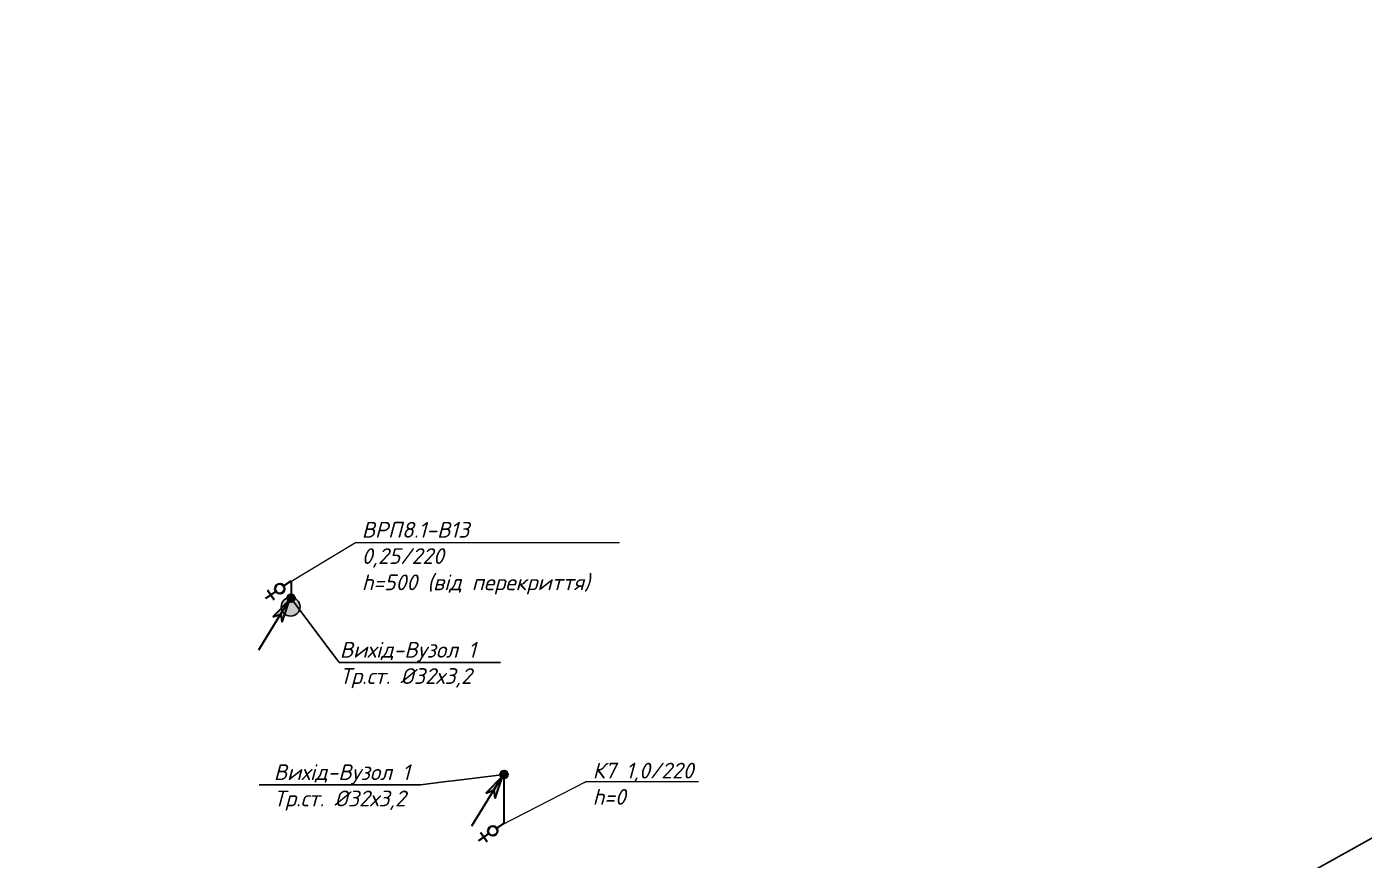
# Model space of a CAD drawing. Header units: millimetres. Extents: x -164867 to 807677, y -316775 to 513985.
# Drawn here: x 732558 to 753770, y 269471 to 282693 of the extents above; entities that cross this region are included whole.
import ezdxf
from ezdxf import colors
from ezdxf.entities.mleader import LeaderData, LeaderLine
from ezdxf.math import Vec2, Vec3

# ---------------------------------------------------------------- set-up
doc = ezdxf.new("R2010")
doc.units = ezdxf.units.MM
doc.layers.get('Defpoints').update_dxf_attribs({"color": 140})
for name, color, linetype, lineweight in [('E_Обладнання', 84, 'Continuous', 35), ('E_Позначення', 7, 'Continuous', 15), ('E_Розп. мережі', 5, 'Continuous', 30)]:
    doc.layers.add(name, color=color, linetype=linetype, lineweight=lineweight)
doc.layers.add('выноски', color=7, linetype='Continuous')
doc.styles.add('GOST 2.304', font='isocpeui.ttf')
doc.styles.add('ГОСТ 2.304', font='isocpeui.ttf')

# ---------------------------------------------------------------- blocks, each defined once
blk = doc.blocks.new('электровывод')
at = {"color": 0, "linetype": 'ByBlock', "lineweight": -2}
for p, q in [((-123, 124), (-205, 207)), ((-202, 127), (-125, 204)), ((-59, 60), (0, 0))]:
    blk.add_line(p, q, dxfattribs=at)
blk.add_circle((-91, 92), 44.9, dxfattribs=at)
blk = doc.blocks.new('_None')
blk = doc.blocks.new('*U69')
at = {"lineweight": -2}
h = blk.add_hatch(color=256, dxfattribs=at)
edge = h.paths.add_edge_path()
edge.add_arc((0.07, 0), 1.28, 0, 360)
h = blk.add_hatch(color=256, dxfattribs=at)
h.paths.add_polyline_path([(-0.47, -0.71), (-5.33, -6.22), (-2.9, -5.18)])
h.paths.add_polyline_path([(-0.47, -0.71), (-2.9, -5.18), (-2.45, -7.79)])
for p, q in [((-9.24, -16.84), (-0.47, -0.71)), ((-0.47, -0.71), (-5.33, -6.22)), ((-0.47, -0.71), (-5.33, -6.22)), ((-0.47, -0.71), (-2.45, -7.79)), ((-0.47, -0.71), (-2.45, -7.79)), ((-5.33, -6.22), (-2.9, -5.18)), ((-5.33, -6.22), (-2.9, -5.18)), ((-2.9, -5.18), (-2.45, -7.79)), ((-2.9, -5.18), (-2.45, -7.79))]:
    blk.add_line(p, q, dxfattribs=at)
blk.add_circle((0.11, 0), 1.24, dxfattribs=at)

msp = doc.modelspace()

# ---------------------------------------------------------------- linework, layer by layer
at = {"layer": 'E_Розп. мережі'}
for points in [[(736750.1, 273902.84), (736750.1, 273627.84)], [(740128.17, 270061.23), (740128.06, 270831.75)]]:
    msp.add_lwpolyline(points, dxfattribs=at)

# ---------------------------------------------------------------- block references
at = {"layer": 'E_Обладнання', "xscale": -1.687500000021706, "yscale": 1.687500000021705, "zscale": 1.687500000021704, "rotation": 169.4892115701172}
for p in [(736750.1, 273902.84), (740128.17, 270061.23)]:
    msp.add_blockref('электровывод', p, dxfattribs=at)
at = {"layer": 'E_Розп. мережі', "xscale": 50.00000000000003, "yscale": 50.00000000000003, "zscale": 50.00000000000003, "rotation": 357.0874877686715}
for p in [(736744.51, 273628.18), (740122.47, 270832.09)]:
    msp.add_blockref('*U69', p, dxfattribs=at)

# ---------------------------------------------------------------- next in the draw order: leaders
at = {"layer": 'Defpoints', "color": 2, "ltscale": 100}
ml = msp.add_multileader_mtext('Standard', dxfattribs=at)
ml.set_content('Показати гусаки\\PДодати трубу поліамідну', color=2, style='ГОСТ 2.304')
ml.set_leader_properties(color=256, linetype='ByLayer', lineweight=-1)
ml.set_arrow_properties(name='NONE')
ml.build(insert=Vec2(0, 0))
ml.multileader.update_dxf_attribs({"has_dogleg": 0, "text_left_attachment_type": 6, "text_right_attachment_type": 6, "text_top_attachment_type": 10, "dogleg_length": 0, "arrow_head_size": 5})
ctx = ml.context
ctx.base_point, ctx.char_height, ctx.arrow_head_size, ctx.landing_gap_size, ctx.plane_origin = Vec3(774032.72, 281005.14), 937.5, 5, 500, Vec3(775562.78, 281362.64)
ctx.left_attachment, ctx.right_attachment = 6, 6
notes = []
notes.append((ctx, [(0, (1, 1, 0), (774032.72, 281005.14), (1, 0), 0, [(2, [(732558.46, 257976.42)], 0, [])])]))
ctx.mtext.insert, ctx.mtext.flow_direction = Vec3(774532.72, 282223.89), 5
ctx.mtext.has_bg_fill, ctx.mtext.bg_color, ctx.mtext.bg_scale_factor, ctx.mtext.bg_transparency, ctx.mtext.use_window_bg_color = 1, -1027028792, 1.5, 0, 1
for ctx, leaders in notes:
    for number, flags, end, landing, length, lines in leaders:
        leader = LeaderData()
        leader.index, (leader.has_last_leader_line, leader.has_dogleg_vector, leader.attachment_direction) = number, flags
        leader.last_leader_point, leader.dogleg_vector, leader.dogleg_length = Vec3(end), Vec3(landing), length
        for number, points, colour, breaks in lines:
            line = LeaderLine()
            line.index, line.vertices, line.color, line.breaks = number, Vec3.list(points), colors.encode_raw_color(colour), breaks
            leader.lines.append(line)
        ctx.leaders.append(leader)

# ---------------------------------------------------------------- next in the draw order: leaders
at = {"layer": 'выноски', "color": 6, "ltscale": 100}
ml = msp.add_multileader_mtext('Standard', dxfattribs=at)
ml.set_content('Вихід-Вузол 1\\PТр.ст. %%C32х3,2 ', color=6, style='GOST 2.304')
ml.set_leader_properties()
ml.set_arrow_properties(name='NONE')
ml.build(insert=Vec2(0, 0))
ml.multileader.update_dxf_attribs({"text_left_attachment_type": 6, "text_right_attachment_type": 6})
ctx = ml.context
ctx.base_point, ctx.char_height, ctx.plane_origin = Vec3(737521.85, 272608.97), 250, Vec3(735223.53, 273105.74)
ctx.left_attachment, ctx.right_attachment = 6, 6
notes = []
notes.append((ctx, [(0, (1, 1, 0), (737513.85, 272608.97), (1, 0), 8, [(1, [(736744.51, 273628.18)], 0, [])])]))
ctx.mtext.insert, ctx.mtext.width, ctx.mtext.defined_height, ctx.mtext.flow_direction = Vec3(737523.85, 272933.97), 2678.4939, 297.17, 5
ctx.mtext.has_bg_fill, ctx.mtext.bg_color, ctx.mtext.bg_scale_factor, ctx.mtext.bg_transparency, ctx.mtext.use_window_bg_color = 1, -1023410167, 1.5, 0, 1
ml = msp.add_multileader_mtext('Standard', dxfattribs=at)
ml.set_content('Вихід-Вузол 1\\PТр.ст. %%C32х3,2 ', color=6, style='GOST 2.304')
ml.set_leader_properties()
ml.set_arrow_properties(name='NONE')
ml.build(insert=Vec2(0, 0))
ml.multileader.update_dxf_attribs({"text_left_attachment_type": 6, "text_right_attachment_type": 6})
ctx = ml.context
ctx.base_point, ctx.char_height, ctx.plane_origin = Vec3(736474.67, 270667.18), 250, Vec3(734176.35, 271163.95)
ctx.left_attachment, ctx.right_attachment = 6, 6
notes.append((ctx, [(1, (1, 1, 0), (738800.69, 270667.18), (-1, 0), 8, [(1, [(740128.06, 270831.75)], 0, [])])]))
ctx.mtext.insert, ctx.mtext.width, ctx.mtext.defined_height, ctx.mtext.flow_direction = Vec3(736476.67, 270992.18), 2678.4939, 297.17, 5
ctx.mtext.has_bg_fill, ctx.mtext.bg_color, ctx.mtext.bg_scale_factor, ctx.mtext.bg_transparency, ctx.mtext.use_window_bg_color = 1, -1023410167, 1.5, 0, 1
for ctx, leaders in notes:
    for number, flags, end, landing, length, lines in leaders:
        leader = LeaderData()
        leader.index, (leader.has_last_leader_line, leader.has_dogleg_vector, leader.attachment_direction) = number, flags
        leader.last_leader_point, leader.dogleg_vector, leader.dogleg_length = Vec3(end), Vec3(landing), length
        for number, points, colour, breaks in lines:
            line = LeaderLine()
            line.index, line.vertices, line.color, line.breaks = number, Vec3.list(points), colors.encode_raw_color(colour), breaks
            leader.lines.append(line)
        ctx.leaders.append(leader)

# ---------------------------------------------------------------- next in the draw order: leaders
at = {"layer": 'E_Позначення'}
ml = msp.add_multileader_mtext('Standard', dxfattribs=at)
ml.set_content('ВРП8.1-В13\\P0,25/220\\Ph=500 (від перекриття)', color=256, style='ГОСТ 2.304')
ml.set_leader_properties(color=256, linetype='ByLayer', lineweight=-1)
ml.set_arrow_properties(name='NONE')
ml.build(insert=Vec2(0, 0))
ml.multileader.update_dxf_attribs({"has_dogleg": 0, "text_left_attachment_type": 6, "text_right_attachment_type": 6, "dogleg_length": 0, "arrow_head_size": 1})
ctx = ml.context
ctx.base_point, ctx.char_height, ctx.arrow_head_size, ctx.landing_gap_size, ctx.plane_origin = Vec3(737771.46, 274512.52), 250, 1, 100, Vec3(756478.47, 273262.21)
ctx.left_attachment, ctx.right_attachment = 6, 6
notes = []
notes.append((ctx, [(0, (1, 1, 0), (737771.46, 274512.52), (1, 0), 0, [(0, [(736691.5, 273862.11)], 0, [])])]))
ctx.mtext.insert, ctx.mtext.flow_direction = Vec3(737871.46, 274837.52), 5
ctx.mtext.has_bg_fill, ctx.mtext.bg_color, ctx.mtext.bg_scale_factor, ctx.mtext.bg_transparency, ctx.mtext.use_window_bg_color = 1, -1027028792, 1.5, 0, 1
ml = msp.add_multileader_mtext('Standard', dxfattribs=at)
ml.set_content('К7 1,0/220\\Ph=0 ', color=256, style='ГОСТ 2.304')
ml.set_leader_properties(color=256, linetype='ByLayer', lineweight=-1)
ml.set_arrow_properties(name='NONE')
ml.build(insert=Vec2(0, 0))
ml.multileader.update_dxf_attribs({"has_dogleg": 0, "text_left_attachment_type": 6, "text_right_attachment_type": 6, "dogleg_length": 0, "arrow_head_size": 1})
ctx = ml.context
ctx.base_point, ctx.char_height, ctx.arrow_head_size, ctx.landing_gap_size, ctx.plane_origin = Vec3(741432.04, 270717.75), 250, 1, 100, Vec3(759856.53, 269420.6)
ctx.left_attachment, ctx.right_attachment = 6, 6
notes.append((ctx, [(0, (1, 1, 0), (741432.04, 270717.75), (1, 0), 0, [(0, [(740069.57, 270020.5)], 0, [])])]))
ctx.mtext.insert, ctx.mtext.flow_direction = Vec3(741532.04, 271017.75), 5
ctx.mtext.has_bg_fill, ctx.mtext.bg_color, ctx.mtext.bg_scale_factor, ctx.mtext.bg_transparency, ctx.mtext.use_window_bg_color = 1, -1027028792, 1.5, 0, 1
for ctx, leaders in notes:
    for number, flags, end, landing, length, lines in leaders:
        leader = LeaderData()
        leader.index, (leader.has_last_leader_line, leader.has_dogleg_vector, leader.attachment_direction) = number, flags
        leader.last_leader_point, leader.dogleg_vector, leader.dogleg_length = Vec3(end), Vec3(landing), length
        for number, points, colour, breaks in lines:
            line = LeaderLine()
            line.index, line.vertices, line.color, line.breaks = number, Vec3.list(points), colors.encode_raw_color(colour), breaks
            leader.lines.append(line)
        ctx.leaders.append(leader)

# ---------------------------------------------------------------- next in the draw order: hatches: boundary and pattern name
h = msp.add_hatch(color=1)
h.dxf.hatch_style = 1
h.paths.add_polyline_path([(736594.16, 273491.98, 1), (736892.51, 273491.98, 1)])

# ---------------------------------------------------------------- next in the draw order: linework, layer by layer
at = {"color": 1}
msp.add_circle((736743.34, 273491.98), 149.17, dxfattribs=at)

doc.saveas('drawing.dxf')
